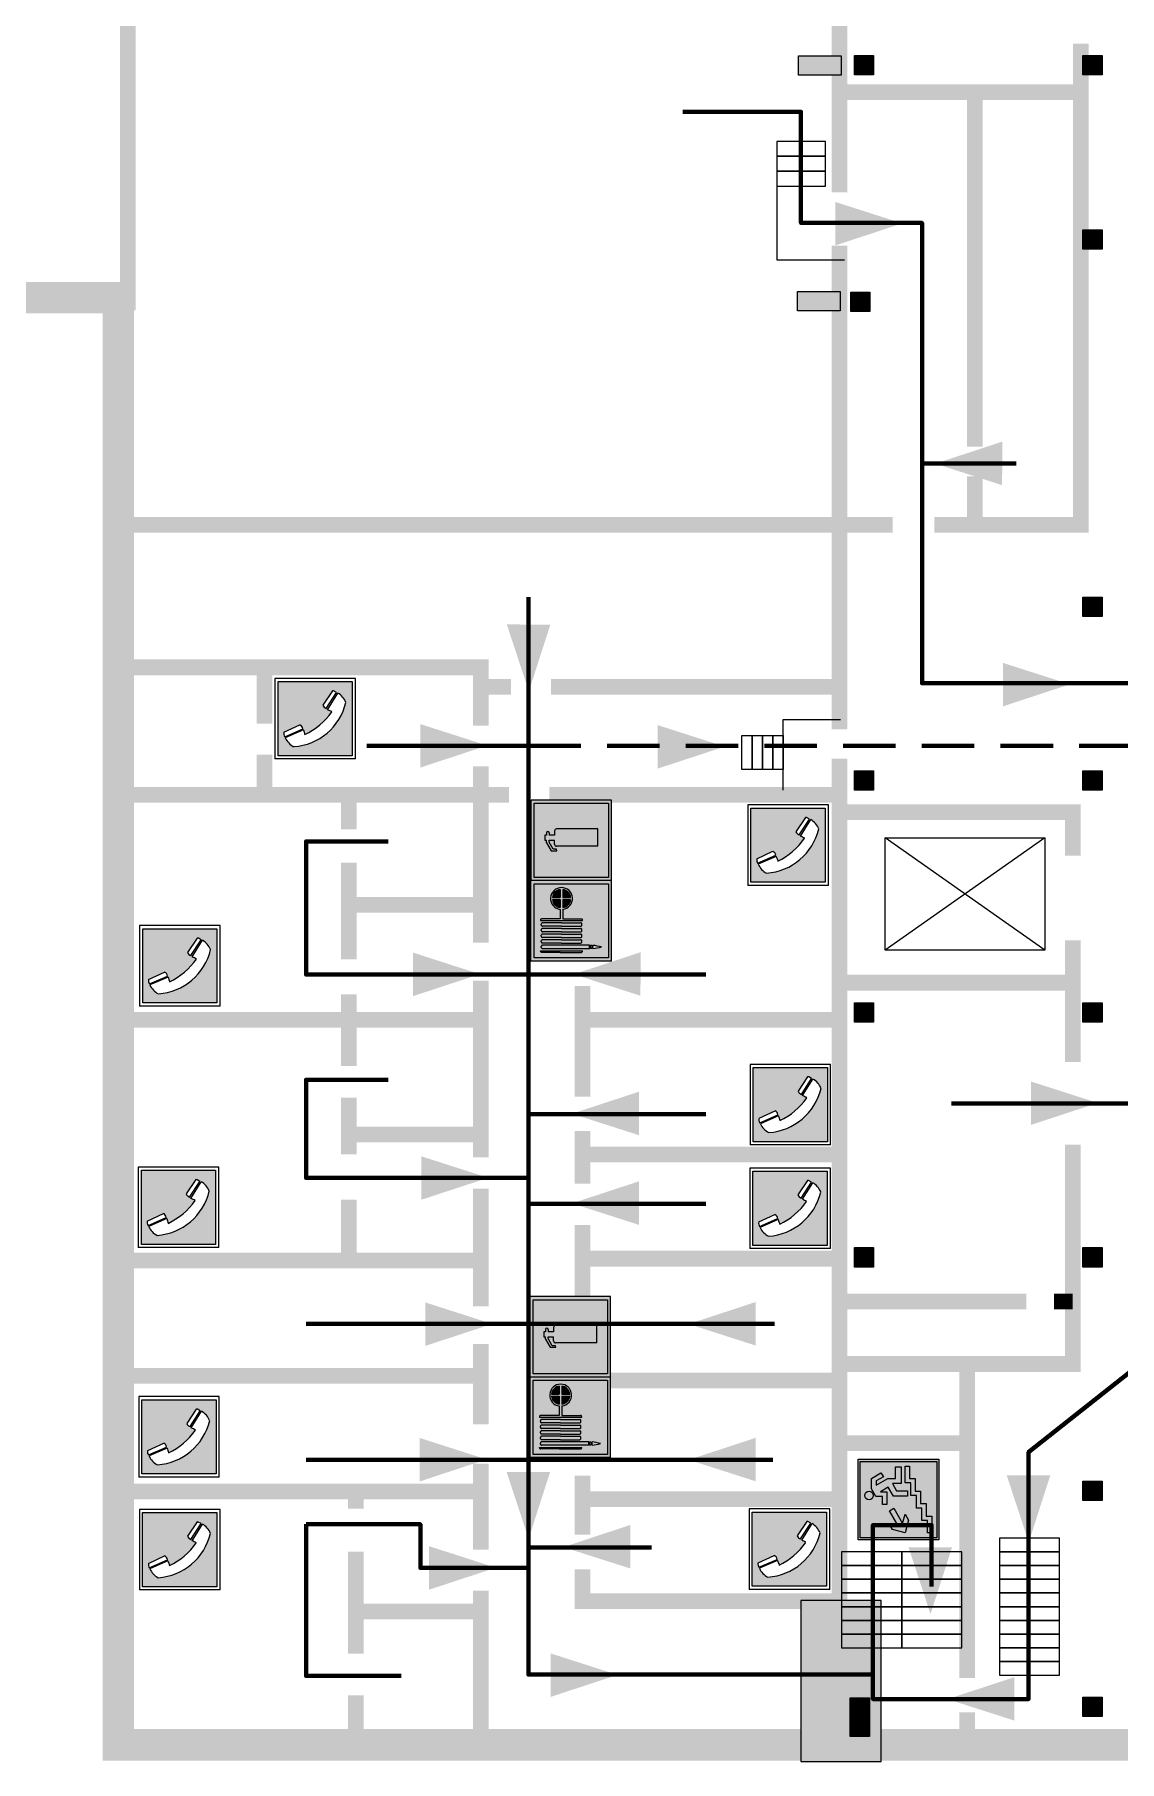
# Model space of a CAD drawing. Header units: millimetres. Extents: x 13810 to 67229, y 12374 to 21950.
# Drawn here: x 29198.6 to 29281.3, y 14167.9 to 14299.7 of the extents above; entities that cross this region are included whole.
import ezdxf

# ---------------------------------------------------------------- set-up
doc = ezdxf.new("R2010")
doc.units = ezdxf.units.MM
doc.linetypes.add('{ Wide Dash }', pattern=[12, 4, -2, 4, -2])
doc.layers.add('План_Штампы', color=7, linetype='Continuous')

# ---------------------------------------------------------------- blocks, each defined once
blk = doc.blocks.new('вниз 3')
at = {"lineweight": 0, "true_color": 0xffffff}
h = blk.add_hatch(color=7, dxfattribs=at)
h.dxf.hatch_style = 1
h.paths.add_polyline_path([(40997.5, -4475.69), (40997.25, -4475.28), (40995.76, -4476.15), (40995.97, -4475.23), (40995.39, -4475.56), (40995.05, -4476.83), (40996.33, -4477.17), (40996.91, -4476.83), (40996, -4476.55)], flags=0)
h.paths.add_polyline_path([(40999.81, -4473.95), (41000.22, -4473.95), (41000.64, -4474.67), (41001.03, -4474.43), (41000.46, -4473.49), (41000.42, -4473.49), (40999.43, -4473.49), (40998.68, -4473.92), (40998.68, -4474.57), (40997.88, -4474.57), (40997.88, -4475), (40999.14, -4475), (40999.14, -4474.43), (40999.14, -4474.38), (40999.59, -4475.15), (40998.72, -4475.67), (40998.72, -4477.06), (40999.24, -4477.06), (40999.24, -4475.96), (40999.95, -4475.56), (40999.95, -4476.43), (41001.61, -4476.43), (41001.61, -4475.88), (41000.47, -4475.88), (41000.47, -4475.12)], flags=0)
h.paths.add_polyline_path([(40999.2, -4473.24, 1), (40998.35, -4473.24, 1)], flags=0)
h.paths.add_polyline_path([(41000.46, -4477.26), (41001.69, -4477.26), (41001.69, -4476.84), (41000.03, -4476.84), (41000.03, -4477.39), (40998.78, -4477.39), (40998.78, -4477.95), (40997.53, -4477.95), (40997.53, -4478.5), (40996.29, -4478.5), (40996.29, -4479.06), (40995.05, -4479.06), (40995.05, -4479.48), (40995.29, -4479.48), (40996.72, -4479.48), (40996.72, -4478.92), (40997.97, -4478.92), (40997.97, -4478.36), (40999.2, -4478.36), (40999.2, -4477.81), (41000.46, -4477.81)], flags=0)
h.paths.add_polyline_path([(41002.37, -4472.17), (40994.37, -4472.17), (40994.37, -4480.17), (41002.37, -4480.17)])
h.paths.add_polyline_path([(41002.16, -4479.96), (40994.57, -4479.96), (40994.57, -4472.37), (41002.16, -4472.37)], flags=16)
h.paths.add_polyline_path([(41001.61, -4475.88), (41001.61, -4476.43), (40999.95, -4476.43), (40999.95, -4475.56), (40999.24, -4475.96), (40999.24, -4477.06), (40998.72, -4477.06), (40998.72, -4475.67), (40999.59, -4475.15), (40999.14, -4474.38), (40999.14, -4474.43), (40999.14, -4475), (40997.88, -4475), (40997.88, -4474.57), (40998.68, -4474.57), (40998.68, -4473.92), (40999.43, -4473.49), (41000.42, -4473.49), (41000.46, -4473.49), (41001.03, -4474.43), (41000.64, -4474.67), (41000.22, -4473.95), (40999.81, -4473.95), (41000.47, -4475.12), (41000.47, -4475.88)], flags=0)
h.paths.add_polyline_path([(41001.69, -4476.84), (41001.69, -4477.26), (41000.46, -4477.26), (41000.46, -4477.81), (40999.2, -4477.81), (40999.2, -4478.36), (40997.97, -4478.36), (40997.97, -4478.92), (40996.72, -4478.92), (40996.72, -4479.48), (40995.05, -4479.48), (40995.05, -4479.06), (40996.29, -4479.06), (40996.29, -4478.5), (40997.53, -4478.5), (40997.53, -4477.95), (40998.78, -4477.95), (40998.78, -4477.39), (41000.03, -4477.39), (41000.03, -4476.84)], flags=0)
h.paths.add_polyline_path([(40998.35, -4473.24, -1), (40999.2, -4473.24, -1)], flags=0)
h.paths.add_polyline_path([(40997.5, -4475.69), (40996, -4476.55), (40996.91, -4476.83), (40996.33, -4477.17), (40995.05, -4476.83), (40995.39, -4475.56), (40995.97, -4475.23), (40995.76, -4476.15), (40997.25, -4475.28)], flags=0)
at = {"lineweight": 0}
h = blk.add_hatch(color=126, dxfattribs=at)
h.dxf.hatch_style = 1
h.paths.add_polyline_path([(41002.16, -4472.37), (40994.57, -4472.37), (40994.57, -4479.96), (41002.16, -4479.96)])
h.paths.add_polyline_path([(40995.97, -4475.23), (40995.76, -4476.15), (40997.25, -4475.28), (40997.5, -4475.69), (40996, -4476.55), (40996.91, -4476.83), (40996.33, -4477.17), (40995.05, -4476.83), (40995.39, -4475.56)], flags=16)
h.paths.add_polyline_path([(40997.88, -4474.57), (40998.68, -4474.57), (40998.68, -4473.92), (40999.43, -4473.49), (41000.42, -4473.49), (41000.46, -4473.49), (41001.03, -4474.43), (41000.64, -4474.67), (41000.22, -4473.95), (40999.81, -4473.95), (41000.47, -4475.12), (41000.47, -4475.88), (41001.61, -4475.88), (41001.61, -4476.43), (40999.95, -4476.43), (40999.95, -4475.56), (40999.24, -4475.96), (40999.24, -4477.06), (40998.72, -4477.06), (40998.72, -4475.67), (40999.59, -4475.15), (40999.14, -4474.38), (40999.14, -4474.43), (40999.14, -4475), (40997.88, -4475)], flags=16)
h.paths.add_polyline_path([(40998.35, -4473.24, -1), (40999.2, -4473.24, -1)], flags=16)
h.paths.add_polyline_path([(40997.53, -4477.95), (40998.78, -4477.95), (40998.78, -4477.39), (41000.03, -4477.39), (41000.03, -4476.84), (41001.69, -4476.84), (41001.69, -4477.26), (41000.46, -4477.26), (41000.46, -4477.81), (40999.2, -4477.81), (40999.2, -4478.36), (40997.97, -4478.36), (40997.97, -4478.92), (40996.72, -4478.92), (40996.72, -4479.48), (40995.05, -4479.48), (40995.05, -4479.06), (40996.29, -4479.06), (40996.29, -4478.5), (40997.53, -4478.5)], flags=16)
at = {"lineweight": 0, "true_color": 0xffffff}
h = blk.add_hatch(color=7, dxfattribs=at)
h.dxf.hatch_style = 1
h.paths.add_polyline_path([(40999.2, -4473.24, 1), (40998.35, -4473.24, 1)])
h.paths.add_polyline_path([(40999.81, -4473.95), (41000.22, -4473.95), (41000.64, -4474.67), (41001.03, -4474.43), (41000.46, -4473.49), (41000.42, -4473.49), (40999.43, -4473.49), (40998.68, -4473.92), (40998.68, -4474.57), (40997.88, -4474.57), (40997.88, -4475), (40999.14, -4475), (40999.14, -4474.43), (40999.14, -4474.38), (40999.59, -4475.15), (40998.72, -4475.67), (40998.72, -4477.06), (40999.24, -4477.06), (40999.24, -4475.96), (40999.95, -4475.56), (40999.95, -4476.43), (41001.61, -4476.43), (41001.61, -4475.88), (41000.47, -4475.88), (41000.47, -4475.12)])
h.paths.add_polyline_path([(40999.2, -4477.81), (41000.46, -4477.81), (41000.46, -4477.26), (41001.69, -4477.26), (41001.69, -4476.84), (41000.03, -4476.84), (41000.03, -4477.39), (40998.78, -4477.39), (40998.78, -4477.95), (40997.53, -4477.95), (40997.53, -4478.5), (40996.29, -4478.5), (40996.29, -4479.06), (40995.05, -4479.06), (40995.05, -4479.48), (40995.29, -4479.48), (40996.72, -4479.48), (40996.72, -4478.92), (40997.97, -4478.92), (40997.97, -4478.36), (40999.2, -4478.36)])
h.paths.add_polyline_path([(40997.5, -4475.69), (40997.25, -4475.28), (40995.76, -4476.15), (40995.97, -4475.23), (40995.39, -4475.56), (40995.05, -4476.83), (40996.33, -4477.17), (40996.91, -4476.83), (40996, -4476.55)])
at = {"color": 126, "lineweight": 0}
for points in [[(40994.37, -4472.17), (41002.37, -4472.17), (41002.37, -4480.17), (40994.37, -4480.17)], [(40994.57, -4472.37), (41002.16, -4472.37), (41002.16, -4479.96), (40994.57, -4479.96)]]:
    blk.add_lwpolyline(points, close=True, dxfattribs=at)
for points in [[(40999.14, -4474.43), (40999.14, -4475), (40997.88, -4475), (40997.88, -4474.57), (40998.68, -4474.57), (40998.68, -4473.92), (40999.43, -4473.49), (41000.42, -4473.49), (41000.46, -4473.49), (41001.03, -4474.43), (41000.64, -4474.67), (41000.22, -4473.95), (40999.81, -4473.95), (41000.47, -4475.12), (41000.47, -4475.88), (41001.61, -4475.88), (41001.61, -4476.43), (40999.95, -4476.43), (40999.95, -4475.56), (40999.24, -4475.96), (40999.24, -4477.06), (40998.72, -4477.06), (40998.72, -4475.67), (40999.59, -4475.15), (40999.14, -4474.38), (40999.14, -4474.43)], [(40995.05, -4476.83), (40995.39, -4475.56), (40995.97, -4475.23), (40995.76, -4476.15), (40997.25, -4475.28), (40997.5, -4475.69), (40996, -4476.55), (40996.91, -4476.83), (40996.33, -4477.17), (40995.05, -4476.83)], [(40995.29, -4479.48), (40995.05, -4479.48), (40995.05, -4479.06), (40996.29, -4479.06), (40996.29, -4478.5), (40997.53, -4478.5), (40997.53, -4477.95), (40998.78, -4477.95), (40998.78, -4477.39), (41000.03, -4477.39), (41000.03, -4476.84), (41001.69, -4476.84), (41001.69, -4477.26), (41000.46, -4477.26), (41000.46, -4477.81), (40999.2, -4477.81), (40999.2, -4478.36), (40997.97, -4478.36), (40997.97, -4478.92), (40996.72, -4478.92), (40996.72, -4479.48), (40995.05, -4479.48)]]:
    blk.add_lwpolyline(points, dxfattribs=at)
blk.add_circle((40998.77, -4473.24), 0.426, dxfattribs=at)
blk = doc.blocks.new('A$C7B4425F7')
at = {"true_color": 0xffffff}
blk.add_hatch(color=7, dxfattribs=at).paths.add_polyline_path([(0, 0), (-16, 0), (-16, -8), (0, -8)])
h = blk.add_hatch(color=126)
h.paths.add_polyline_path([(-0.2, -0.2), (-15.8, -0.2), (-15.8, -7.8), (-0.2, -7.8)])
h.paths.add_polyline_path([(-11.76, -2.03), (-11.76, -3.66), (-11.17, -3.66, -0.568275), (-11.17, -6.18), (-12.58, -6.18), (-12.58, -2.03)], flags=16)
h.paths.add_polyline_path([(-13.33, -4.12, -0.495768), (-13.59, -6.18), (-15.03, -6.18), (-15.03, -2.03), (-13.59, -2.03, -0.487973)], flags=16)
h.paths.add_polyline_path([(-10.25, -2.03), (-9.48, -2.03), (-9.48, -6.18), (-10.25, -6.18)], flags=16)
h.paths.add_polyline_path([(-13.84, -3.69), (-14.24, -3.69), (-14.24, -3.03), (-13.9, -3.03, -0.692621)], flags=0)
h.paths.add_polyline_path([(-9.15, -2.03), (-8.4, -2.03), (-8.04, -3.07), (-7.68, -2.03), (-6.93, -2.03), (-7.64, -4.1), (-6.93, -6.18), (-7.68, -6.18), (-8.04, -5.14), (-8.4, -6.18), (-9.15, -6.18), (-8.44, -4.1)], flags=16)
h.paths.add_polyline_path([(-11.76, -4.46), (-11.42, -4.46, -0.692621), (-11.36, -5.12), (-11.76, -5.12)], flags=0)
h.paths.add_polyline_path([(-13.9, -5.2), (-14.24, -5.2), (-14.24, -4.55), (-13.84, -4.55, -0.708038)], flags=0)
edge = h.paths.add_edge_path(flags=16)
edge.add_ellipse((-5.51, -4.08), major_axis=(0, 2.05), ratio=0.586184, start_angle=0, end_angle=360)
edge = h.paths.add_edge_path(flags=0)
edge.add_ellipse((-5.51, -4.08), major_axis=(0, 1.14), ratio=0.454828, start_angle=0, end_angle=360)
h.paths.add_polyline_path([(-4.13, -4.96, 0.377264), (-3.48, -4.52, 0.0555), (-3.16, -2.03), (-1.66, -2.03), (-1.66, -4.96), (-0.96, -4.96), (-0.96, -7.01), (-1.75, -7.01), (-1.75, -6.18), (-3.3, -6.18), (-3.3, -7.02), (-4.13, -7.02)], flags=16)
h.paths.add_polyline_path([(-2.73, -2.91), (-2.28, -2.91), (-2.28, -4.96), (-3.05, -4.96, 0.079136)], flags=0)
at = {"color": 126}
blk.add_lwpolyline([(-16, -8), (0, -8), (0, 0), (-16, 0)], close=True, dxfattribs=at)
blk = doc.blocks.new('A$C456E1F9C')
at = {"lineweight": 5}
h = blk.add_hatch(color=242, dxfattribs=at)
h.paths.add_polyline_path([(0.51, -1.47), (0.51, -13.26), (12.29, -13.26), (12.29, -1.47)])
h.paths.add_polyline_path([(5.42, -4.95, -0.254479), (4.78, -5.4), (3.52, -2.53, -0.209735), (4.23, -2.4)], flags=16)
h.paths.add_polyline_path([(8.53, -8.6), (10.87, -10.17), (10.54, -10.76), (8.03, -9.13, -0.192251)], flags=16)
h.paths.add_polyline_path([(4.61, -5.49, 0.005518), (3.87, -5.72, 0.128647), (7.49, -10.01, 0.00809), (7.83, -9.33), (10.47, -10.97, -0.16736), (8.99, -12.25, -0.327862), (1.95, -3.95, -0.166952), (3.36, -2.62)], flags=16)
at = {"color": 242, "lineweight": 5}
for p, q in [((0, -13.77), (0, -0.97)), ((12.8, -0.97), (0, -0.97)), ((4.61, -5.49), (3.36, -2.62)), ((3.52, -2.53), (4.78, -5.4)), ((4.23, -2.4), (5.42, -4.95)), ((12.8, -13.77), (12.8, -0.97)), ((7.83, -9.33), (10.47, -10.97)), ((8.03, -9.13), (10.54, -10.76)), ((10.81, -10.12), (8.53, -8.6)), ((10.54, -10.76), (10.8, -10.3)), ((10.8, -10.3), (10.81, -10.12)), ((0, -13.77), (12.8, -13.77))]:
    blk.add_line(p, q, dxfattribs=at)
blk.add_lwpolyline([(0.51, -1.47), (12.29, -1.47), (12.29, -13.26), (0.51, -13.26)], close=True, dxfattribs=at)
for centre, radius, start, end in [((4.59, -5.34), 2.99, 114.2845, 152.1974), ((4.02, -3.27), 0.891, 76.3284, 123.7092), ((11.12, -3.31), 9.19, 183.9915, 256.6009), ((14.98, -39.1), 35.17, 107.1487, 108.4135), ((4.68, -4.59), 0.824, 276.9621, 334.0723), ((13.86, -0.94), 11.08, 205.5536, 234.8762), ((-13.31, 0.8), 23.44, 332.5487, 334.4027), ((8.94, -9.5), 0.989, 114.4092, 157.9388), ((7.87, -9.46), 3, 291.9291, 329.9329)]:
    blk.add_arc(centre, radius, start, end, dxfattribs=at)
blk = doc.blocks.new('A$C37112FD5')
at = {"true_color": 0xf5f5ff}
h = blk.add_hatch(color=7, dxfattribs=at)
h.dxf.hatch_style = 1
h.paths.add_polyline_path([(12.8, -7.4), (0, -7.4), (0, -20.2), (12.8, -20.2)])
h.paths.add_polyline_path([(12.29, -7.91), (12.29, -19.69), (0.51, -19.69), (0.51, -7.91)], flags=16)
h.paths.add_polyline_path([(4.98, -9.04, -0.42597), (5.17, -9.22), (5.17, -12.25), (5.17, -15.29, -0.432244), (4.98, -15.47), (4.83, -15.47, -0.42597), (4.64, -15.29), (4.64, -12.25), (4.64, -9.22, -0.432244), (4.83, -9.04)], flags=0)
h.paths.add_polyline_path([(4.28, -9.22), (4.28, -12.25), (4.28, -15.29, -0.432244), (4.09, -15.47), (3.94, -15.47, -0.42597), (3.75, -15.29), (3.75, -12.25), (3.75, -9.22, -0.432244), (3.94, -9.04), (4.09, -9.04, -0.42597)], flags=0)
h.paths.add_polyline_path([(5.72, -9.04), (5.87, -9.04, -0.42597), (6.06, -9.22), (6.06, -12.25), (6.06, -15.29, -0.432244), (5.87, -15.47), (5.72, -15.47, -0.42597), (5.53, -15.29), (5.53, -12.25), (5.53, -9.22, -0.432244)], flags=0)
h.paths.add_polyline_path([(6.42, -8.9), (6.5, -8.9, -0.42597), (6.69, -9.08), (6.69, -12.03), (8.21, -12.03, -15.824349), (8.21, -12.47), (6.69, -12.47), (6.69, -15.42, -0.432244), (6.5, -15.6), (6.42, -15.6)], flags=0)
h.paths.add_polyline_path([(3.39, -9.22), (3.39, -12.25), (3.39, -15.29, -0.432244), (3.2, -15.47), (3.05, -15.47, -0.42597), (2.85, -15.29), (2.85, -12.25), (2.85, -9.22, -0.432244), (3.05, -9.04), (3.2, -9.04, -0.42597)], flags=0)
h.paths.add_polyline_path([(2.5, -9.22), (2.5, -16.71), (1.96, -16.71), (1.96, -9.22, -0.432244), (2.15, -9.04), (2.31, -9.04, -0.42597)], flags=0)
h.paths.add_polyline_path([(1.61, -8.9), (1.61, -15.6), (1.57, -15.6, -0.42597), (1.37, -15.42), (1.37, -12.03), (1.37, -9.09, -0.432244), (1.57, -8.9)], flags=0)
h.paths.add_polyline_path([(9.76, -10.81), (9.76, -12.03), (8.49, -12.03, -0.336371)], flags=0)
h.paths.add_polyline_path([(8.49, -12.47), (9.76, -12.47), (9.76, -13.7, -0.336371)], flags=0)
h.paths.add_polyline_path([(10.11, -10.81, -0.336371), (11.38, -12.03), (10.11, -12.03)], flags=0)
h.paths.add_polyline_path([(10.11, -12.47), (11.38, -12.47, -0.336371), (10.11, -13.7)], flags=0)
h.paths.add_polyline_path([(2.5, -16.84), (2.5, -17.05), (1.97, -17.05), (1.97, -16.84)], flags=0)
h.paths.add_polyline_path([(2.5, -17.24, -0.033778), (2.24, -18.6, -0.033778), (1.97, -17.24)], flags=0)
h = blk.add_hatch(color=242)
h.dxf.hatch_style = 1
h.paths.add_polyline_path([(12.29, -7.91), (0.51, -7.91), (0.51, -19.69), (12.29, -19.69)])
h.paths.add_polyline_path([(6.42, -15.6), (6.42, -8.9), (6.5, -8.9, -0.42597), (6.69, -9.08), (6.69, -12.03), (8.21, -12.03, -15.824349), (8.21, -12.47), (6.69, -12.47), (6.69, -15.42, -0.432244), (6.5, -15.6)], flags=16)
h.paths.add_polyline_path([(5.87, -15.47), (5.72, -15.47, -0.42597), (5.53, -15.29), (5.53, -12.25), (5.53, -9.22, -0.432244), (5.72, -9.04), (5.87, -9.04, -0.42597), (6.06, -9.22), (6.06, -12.25), (6.06, -15.29, -0.432244)], flags=16)
h.paths.add_polyline_path([(4.98, -15.47), (4.83, -15.47, -0.42597), (4.64, -15.29), (4.64, -12.25), (4.64, -9.22, -0.432244), (4.83, -9.04), (4.98, -9.04, -0.42597), (5.17, -9.22), (5.17, -12.25), (5.17, -15.29, -0.432244)], flags=16)
h.paths.add_polyline_path([(4.09, -15.47), (3.94, -15.47, -0.42597), (3.75, -15.29), (3.75, -12.25), (3.75, -9.22, -0.432244), (3.94, -9.04), (4.09, -9.04, -0.42597), (4.28, -9.22), (4.28, -12.25), (4.28, -15.29, -0.432244)], flags=16)
h.paths.add_polyline_path([(3.2, -15.47), (3.05, -15.47, -0.42597), (2.85, -15.29), (2.85, -12.25), (2.85, -9.22, -0.432244), (3.05, -9.04), (3.2, -9.04, -0.42597), (3.39, -9.22), (3.39, -12.25), (3.39, -15.29, -0.432244)], flags=16)
h.paths.add_polyline_path([(2.5, -17.05), (1.97, -17.05), (1.97, -16.84), (2.5, -16.84)], flags=16)
h.paths.add_polyline_path([(2.5, -17.24, -0.033778), (2.24, -18.6, -0.033778), (1.97, -17.24)], flags=16)
h.paths.add_polyline_path([(2.5, -16.71), (1.96, -16.71), (1.96, -9.22, -0.432244), (2.15, -9.04), (2.31, -9.04, -0.42597), (2.5, -9.22)], flags=16)
h.paths.add_polyline_path([(1.61, -15.6), (1.57, -15.6, -0.42597), (1.37, -15.42), (1.37, -12.03), (1.37, -9.09, -0.432244), (1.57, -8.9), (1.61, -8.9)], flags=16)
h.paths.add_polyline_path([(8.49, -12.47), (9.76, -12.47), (9.76, -13.7, -0.336371)], flags=0)
h.paths.add_polyline_path([(10.11, -13.7), (10.11, -12.47), (11.38, -12.47, -0.336371)], flags=0)
h.paths.add_polyline_path([(8.49, -12.03, -0.336371), (9.76, -10.81), (9.76, -12.03)], flags=0)
h.paths.add_polyline_path([(10.11, -12.03), (10.11, -10.81, -0.336371), (11.38, -12.03)], flags=0)
h = blk.add_hatch(color=7, dxfattribs=at)
h.dxf.hatch_style = 1
h.paths.add_polyline_path([(1.61, -8.9), (1.57, -8.9, 0.432244), (1.37, -9.09), (1.37, -12.03), (1.37, -15.42, 0.42597), (1.57, -15.6), (1.61, -15.6)])
h.paths.add_polyline_path([(2.5, -9.22, 0.42597), (2.31, -9.04), (2.15, -9.04, 0.432244), (1.96, -9.22), (1.96, -16.71), (2.5, -16.71)])
h.paths.add_polyline_path([(2.5, -16.84), (1.97, -16.84), (1.97, -17.05), (2.5, -17.05)])
h.paths.add_polyline_path([(2.5, -17.24), (1.97, -17.24, 0.033778), (2.24, -18.6, 0.033778)])
h.paths.add_polyline_path([(3.39, -12.25), (3.39, -9.22, 0.42597), (3.2, -9.04), (3.05, -9.04, 0.432244), (2.85, -9.22), (2.85, -12.25), (2.85, -15.29, 0.42597), (3.05, -15.47), (3.2, -15.47, 0.432244), (3.39, -15.29)])
h.paths.add_polyline_path([(4.28, -12.25), (4.28, -9.22, 0.42597), (4.09, -9.04), (3.94, -9.04, 0.432244), (3.75, -9.22), (3.75, -12.25), (3.75, -15.29, 0.42597), (3.94, -15.47), (4.09, -15.47, 0.432244), (4.28, -15.29)])
h.paths.add_polyline_path([(5.17, -12.25), (5.17, -9.22, 0.42597), (4.98, -9.04), (4.83, -9.04, 0.432244), (4.64, -9.22), (4.64, -12.25), (4.64, -15.29, 0.42597), (4.83, -15.47), (4.98, -15.47, 0.432244), (5.17, -15.29)])
h.paths.add_polyline_path([(6.06, -12.25), (6.06, -9.22, 0.42597), (5.87, -9.04), (5.72, -9.04, 0.432244), (5.53, -9.22), (5.53, -12.25), (5.53, -15.29, 0.42597), (5.72, -15.47), (5.87, -15.47, 0.432244), (6.06, -15.29)])
h.paths.add_polyline_path([(6.69, -12.47), (8.21, -12.47, 15.824349), (8.21, -12.03), (6.69, -12.03), (6.69, -9.08, 0.42597), (6.5, -8.9), (6.42, -8.9), (6.42, -15.6), (6.5, -15.6, 0.432244), (6.69, -15.42)])
h.paths.add_polyline_path([(8.49, -12.47), (9.76, -12.47), (9.76, -13.7, -0.336371)], flags=16)
h.paths.add_polyline_path([(8.49, -12.03, -0.336371), (9.76, -10.81), (9.76, -12.03)], flags=16)
h.paths.add_polyline_path([(10.11, -12.47), (11.38, -12.47, -0.336371), (10.11, -13.7)], flags=16)
h.paths.add_polyline_path([(10.11, -12.03), (10.11, -10.81, -0.336371), (11.38, -12.03)], flags=16)
h = blk.add_hatch(color=242)
h.dxf.hatch_style = 1
h.paths.add_polyline_path([(9.76, -10.81, 0.336371), (8.49, -12.03), (9.76, -12.03)])
h.paths.add_polyline_path([(10.11, -10.81), (10.11, -12.03), (11.38, -12.03, 0.336371)])
h.paths.add_polyline_path([(11.38, -12.47), (10.11, -12.47), (10.11, -13.7, 0.336371)])
h.paths.add_polyline_path([(9.76, -12.47), (8.49, -12.47, 0.336371), (9.76, -13.7)])
at = {"color": 242, "lineweight": 5}
for p, q in [((0, -20.2), (0, -7.4)), ((0, -7.4), (12.8, -7.4)), ((12.8, -20.2), (12.8, -7.4)), ((1.37, -12.03), (1.37, -9.08)), ((1.57, -8.9), (1.61, -8.9)), ((1.61, -8.9), (1.61, -15.6)), ((1.96, -16.71), (1.96, -9.22)), ((2.15, -9.04), (2.31, -9.04)), ((2.5, -16.71), (2.5, -9.22)), ((2.85, -12.25), (2.85, -9.22)), ((3.05, -9.04), (3.2, -9.04)), ((3.39, -12.25), (3.39, -9.22)), ((3.75, -12.25), (3.75, -9.22)), ((3.94, -9.04), (4.09, -9.04)), ((4.28, -12.25), (4.28, -9.22)), ((4.64, -12.25), (4.64, -9.22)), ((4.83, -9.04), (4.98, -9.04)), ((5.17, -12.25), (5.17, -9.22)), ((5.53, -12.25), (5.53, -9.22)), ((5.72, -9.04), (5.87, -9.04)), ((6.06, -12.25), (6.06, -9.22)), ((6.42, -8.9), (6.42, -15.6)), ((6.5, -8.9), (6.42, -8.9)), ((6.69, -12.03), (6.69, -9.08)), ((9.76, -10.81), (9.76, -12.03)), ((10.11, -10.81), (10.11, -12.03)), ((1.37, -12.03), (1.37, -15.42)), ((2.85, -12.25), (2.85, -15.29)), ((3.39, -12.25), (3.39, -15.29)), ((3.75, -12.25), (3.75, -15.29)), ((4.28, -12.25), (4.28, -15.29)), ((4.64, -12.25), (4.64, -15.29)), ((5.17, -12.25), (5.17, -15.29)), ((5.53, -12.25), (5.53, -15.29)), ((6.06, -12.25), (6.06, -15.29)), ((8.21, -12.03), (6.69, -12.03)), ((8.21, -12.47), (6.69, -12.47)), ((6.69, -12.47), (6.69, -15.42)), ((9.76, -12.03), (8.49, -12.03)), ((9.76, -12.47), (8.49, -12.47)), ((9.76, -12.47), (9.76, -13.7)), ((11.38, -12.03), (10.11, -12.03)), ((11.38, -12.47), (10.11, -12.47)), ((10.11, -12.47), (10.11, -13.7)), ((1.57, -15.6), (1.61, -15.6)), ((3.05, -15.47), (3.2, -15.47)), ((3.94, -15.47), (4.09, -15.47)), ((4.83, -15.47), (4.98, -15.47)), ((5.72, -15.47), (5.87, -15.47)), ((6.42, -15.6), (6.5, -15.6)), ((1.96, -16.71), (2.5, -16.71)), ((1.97, -16.84), (2.5, -16.84)), ((1.97, -17.05), (1.97, -16.84)), ((2.5, -17.05), (1.97, -17.05)), ((1.97, -17.24), (2.5, -17.24)), ((2.5, -16.84), (2.5, -17.05)), ((0, -20.2), (12.8, -20.2))]:
    blk.add_line(p, q, dxfattribs=at)
blk.add_lwpolyline([(0.51, -7.91), (12.29, -7.91), (12.29, -19.69), (0.51, -19.69)], close=True, dxfattribs=at)
for centre, radius, start, end in [((1.56, -9.09), 0.182, 87.1027, 180.6071), ((2.15, -9.22), 0.182, 87.1027, 180.6071), ((2.32, -9.22), 0.182, 359.3929, 92.8973), ((3.04, -9.22), 0.182, 87.1027, 180.6071), ((3.21, -9.22), 0.182, 359.3929, 92.8973), ((3.93, -9.22), 0.182, 87.1027, 180.6071), ((4.1, -9.22), 0.182, 359.3929, 92.8973), ((4.82, -9.22), 0.182, 87.1027, 180.6071), ((4.99, -9.22), 0.182, 359.3929, 92.8973), ((5.71, -9.22), 0.182, 87.1027, 180.6071), ((5.88, -9.22), 0.182, 359.3929, 92.8973), ((6.51, -9.09), 0.182, 359.3929, 92.8973), ((9.93, -12.25), 1.74, 187.2319, 172.7681), ((9.93, -12.25), 1.46, 96.9927, 171.3585), ((9.93, -12.25), 1.46, 8.6415, 83.0073), ((9.93, -12.25), 1.46, 188.6415, 263.0073), ((9.93, -12.25), 1.46, 276.9927, 351.3585), ((1.56, -15.42), 0.182, 179.3929, 272.8973), ((3.04, -15.29), 0.182, 179.3929, 272.8973), ((3.21, -15.29), 0.182, 267.1027, 0.6071), ((3.93, -15.29), 0.182, 179.3929, 272.8973), ((4.1, -15.29), 0.182, 267.1027, 0.6071), ((4.82, -15.29), 0.182, 179.3929, 272.8973), ((4.99, -15.29), 0.182, 267.1027, 0.6071), ((5.71, -15.29), 0.182, 179.3929, 272.8973), ((5.88, -15.29), 0.182, 267.1027, 0.6071), ((6.51, -15.42), 0.182, 267.1027, 0.6071), ((12.17, -15.98), 10.27, 187.041, 194.7793), ((-7.7, -15.98), 10.27, 345.2207, 352.959)]:
    blk.add_arc(centre, radius, start, end, dxfattribs=at)
blk = doc.blocks.new('A$C3AD82952')
at = {"true_color": 0xf5f5ff}
h = blk.add_hatch(color=7, dxfattribs=at)
h.dxf.hatch_style = 1
h.paths.add_polyline_path([(8.21, 8.73, 0.414214), (7.89, 9.05), (7.22, 9.05), (7.22, 9.92), (7.59, 9.92, 1), (7.57, 10.36), (7.22, 10.36), (7.22, 10.6), (6.43, 10.6), (6.43, 10.36), (6.01, 10.36), (4.74, 9.59), (4.74, 8.69), (4.98, 8.73), (4.98, 9.26), (6.12, 9.91), (6.43, 9.91), (6.43, 9.05), (5.76, 9.05, 0.414214), (5.44, 8.73), (5.44, 2.2), (8.21, 2.2)], flags=0)
h.paths.add_polyline_path([(12.8, 12.8), (0, 12.8), (0, 0), (12.8, 0)])
h.paths.add_polyline_path([(0.51, 12.29), (12.29, 12.29), (12.29, 0.51), (0.51, 0.51)], flags=16)
h.paths.add_polyline_path([(4.74, 9.59), (6.01, 10.36), (6.43, 10.36), (6.43, 10.6), (7.22, 10.6), (7.22, 10.36), (7.59, 10.36, -0.94586), (7.59, 9.92), (7.22, 9.92), (7.22, 9.05), (7.89, 9.05, -0.414214), (8.21, 8.73), (8.21, 2.2), (5.44, 2.2), (5.44, 8.73, -0.414214), (5.76, 9.05), (6.43, 9.05), (6.43, 9.91), (6.12, 9.91), (4.98, 9.26), (4.98, 8.73), (4.74, 8.69)], flags=0)
h = blk.add_hatch(color=242)
h.dxf.hatch_style = 1
h.paths.add_polyline_path([(12.29, 12.29), (0.51, 12.29), (0.51, 0.51), (12.29, 0.51)])
h.paths.add_polyline_path([(4.74, 8.69), (4.74, 9.59), (6.01, 10.36), (6.43, 10.36), (6.43, 10.6), (7.22, 10.6), (7.22, 10.36), (7.59, 10.36, -0.94586), (7.59, 9.92), (7.22, 9.92), (7.22, 9.05), (7.89, 9.05, -0.414214), (8.21, 8.73), (8.21, 2.2), (5.44, 2.2), (5.44, 8.73, -0.414214), (5.76, 9.05), (6.43, 9.05), (6.43, 9.91), (6.12, 9.91), (4.98, 9.26), (4.98, 8.73)], flags=16)
h = blk.add_hatch(color=7, dxfattribs=at)
h.dxf.hatch_style = 1
h.paths.add_polyline_path([(8.21, 8.73, 0.414214), (7.89, 9.05), (7.22, 9.05), (7.22, 9.92), (7.59, 9.92, 1), (7.57, 10.36), (7.22, 10.36), (7.22, 10.6), (6.43, 10.6), (6.43, 10.36), (6.01, 10.36), (4.74, 9.59), (4.74, 8.69), (4.98, 8.73), (4.98, 9.26), (6.12, 9.91), (6.43, 9.91), (6.43, 9.05), (5.76, 9.05, 0.414214), (5.44, 8.73), (5.44, 2.2), (8.21, 2.2)])
at = {"color": 242, "lineweight": 5}
for p, q in [((0, 0), (0, 12.8)), ((0, 12.8), (12.8, 12.8)), ((12.8, 0), (12.8, 12.8)), ((6.01, 10.36), (4.74, 9.59)), ((4.74, 9.59), (4.74, 8.69)), ((4.74, 8.69), (4.98, 8.73)), ((4.98, 9.26), (6.12, 9.91)), ((4.98, 8.73), (4.98, 9.26)), ((5.44, 2.2), (5.44, 8.73)), ((5.76, 9.05), (6.43, 9.05)), ((6.01, 10.36), (6.43, 10.36)), ((6.12, 9.91), (6.43, 9.91)), ((7.22, 10.6), (6.43, 10.6)), ((6.43, 10.6), (6.43, 10.36)), ((6.43, 9.91), (6.43, 9.05)), ((7.22, 10.36), (7.22, 10.6)), ((7.59, 10.36), (7.22, 10.36)), ((7.22, 9.05), (7.22, 9.92)), ((7.59, 9.92), (7.22, 9.92)), ((7.89, 9.05), (7.22, 9.05)), ((8.21, 2.2), (8.21, 8.73)), ((0, 0), (12.8, 0)), ((5.44, 2.2), (8.21, 2.2))]:
    blk.add_line(p, q, dxfattribs=at)
blk.add_lwpolyline([(0.51, 12.29), (12.29, 12.29), (12.29, 0.51), (0.51, 0.51)], close=True, dxfattribs=at)
for centre, radius, start, end in [((5.76, 8.73), 0.32, 90, 180), ((7.58, 10.14), 0.223, 273.1875, 86.8125), ((7.89, 8.73), 0.32, 0, 90)]:
    blk.add_arc(centre, radius, start, end, dxfattribs=at)

msp = doc.modelspace()

# ---------------------------------------------------------------- hatches: boundary and pattern name
at = {"lineweight": 0}
h = msp.add_hatch(color=256, dxfattribs=at)
h.dxf.hatch_style = 1
h.paths.add_polyline_path([(29256.85, 14298.08), (29256.85, 14296.6), (29260.11, 14296.6), (29260.11, 14298.08)])
h = msp.add_hatch(color=256, dxfattribs=at)
h.dxf.hatch_style = 1
h.paths.add_polyline_path([(29261.11, 14298.11), (29261.11, 14296.63), (29262.57, 14296.63), (29262.57, 14298.11)])
h = msp.add_hatch(color=256, dxfattribs=at)
h.dxf.hatch_style = 1
h.paths.add_polyline_path([(29278.53, 14298.11), (29278.53, 14296.63), (29280, 14296.63), (29280, 14298.11)])
h = msp.add_hatch(color=256, dxfattribs=at)
h.dxf.hatch_style = 1
h.paths.add_polyline_path([(29278.53, 14284.82), (29278.53, 14283.34), (29280, 14283.34), (29280, 14284.82)])
h = msp.add_hatch(color=256, dxfattribs=at)
h.dxf.hatch_style = 1
h.paths.add_polyline_path([(29256.78, 14280.11), (29256.78, 14278.63), (29260.03, 14278.63), (29260.03, 14280.11)])
h = msp.add_hatch(color=256, dxfattribs=at)
h.dxf.hatch_style = 1
h.paths.add_polyline_path([(29260.83, 14280.05), (29260.83, 14278.57), (29262.29, 14278.57), (29262.29, 14280.05)])
h = msp.add_hatch(color=256, dxfattribs=at)
h.dxf.hatch_style = 1
h.paths.add_polyline_path([(29278.53, 14256.78), (29278.53, 14255.31), (29280, 14255.31), (29280, 14256.78)])
h = msp.add_hatch(color=256, dxfattribs=at)
h.dxf.hatch_style = 1
h.paths.add_polyline_path([(29261.11, 14243.54), (29261.11, 14242.06), (29262.57, 14242.06), (29262.57, 14243.54)])
h = msp.add_hatch(color=256, dxfattribs=at)
h.dxf.hatch_style = 1
h.paths.add_polyline_path([(29278.53, 14243.54), (29278.53, 14242.06), (29280, 14242.06), (29280, 14243.54)])
h = msp.add_hatch(color=256, dxfattribs=at)
h.dxf.hatch_style = 1
h.paths.add_polyline_path([(29261.11, 14225.84), (29261.11, 14224.36), (29262.57, 14224.36), (29262.57, 14225.84)])
h = msp.add_hatch(color=256, dxfattribs=at)
h.dxf.hatch_style = 1
h.paths.add_polyline_path([(29278.53, 14225.84), (29278.53, 14224.36), (29280, 14224.36), (29280, 14225.84)])
h = msp.add_hatch(color=256, dxfattribs=at)
h.dxf.hatch_style = 1
h.paths.add_polyline_path([(29261.11, 14207.15), (29261.11, 14205.67), (29262.57, 14205.67), (29262.57, 14207.15)])
h = msp.add_hatch(color=256, dxfattribs=at)
h.dxf.hatch_style = 1
h.paths.add_polyline_path([(29278.53, 14207.15), (29278.53, 14205.67), (29280, 14205.67), (29280, 14207.15)])
h = msp.add_hatch(color=256, dxfattribs=at)
h.dxf.hatch_style = 1
h.paths.add_polyline_path([(29278.53, 14189.33), (29278.53, 14187.85), (29280, 14187.85), (29280, 14189.33)])
h = msp.add_hatch(color=256, dxfattribs=at)
h.dxf.hatch_style = 1
h.paths.add_polyline_path([(29260.8, 14172.81), (29260.8, 14171.33), (29262.27, 14171.33), (29262.27, 14172.81)])
h = msp.add_hatch(color=256, dxfattribs=at)
h.dxf.hatch_style = 1
h.paths.add_polyline_path([(29278.53, 14172.86), (29278.53, 14171.38), (29280, 14171.38), (29280, 14172.86)])
h = msp.add_hatch(color=256, dxfattribs=at)
h.dxf.hatch_style = 1
h.paths.add_polyline_path([(29260.8, 14171.33), (29260.8, 14169.85), (29262.27, 14169.85), (29262.27, 14171.33)])

# ---------------------------------------------------------------- linework, layer by layer
for points, const_width in [([(29285.61, 14370.46), (29164.44, 14370.46), (29164.44, 14297.31), (29182.14, 14297.31), (29182.14, 14279.63), (29204.98, 14279.63), (29204.98, 14169.21), (29601.66, 14169.21)], 2.4), ([(29205.71, 14278.68), (29205.71, 14317.97)], 1.2), ([(29259.98, 14287.66), (29259.98, 14317.12)], 1.2), ([(29267.22, 14262.31), (29278.38, 14262.31), (29278.38, 14299.01)], 1.2), ([(29270.29, 14268.26), (29270.29, 14295.32), (29278.61, 14295.32), (29260.37, 14295.32)], 1.2), ([(29259.98, 14246.7), (29259.98, 14283.6)], 1.2), ([(29270.29, 14262.46), (29270.29, 14265.99)], 1.2), ([(29264.02, 14262.31), (29205.36, 14262.31)], 1.2), ([(29234.93, 14249.95), (29232.62, 14249.95), (29232.62, 14246.99), (29232.62, 14251.43), (29204.35, 14251.43), (29216.12, 14251.43), (29216.12, 14247.14)], 1.2), ([(29259.98, 14249.95), (29237.97, 14249.95)], 1.2), ([(29216.12, 14241.69), (29216.12, 14244.77)], 1.2), ([(29232.62, 14243.87), (29232.62, 14230.41)], 1.2), ([(29259.98, 14175.84), (29259.98, 14244.47)], 1.2), ([(29234.78, 14241.69), (29205.41, 14241.69)], 1.2), ([(29222.57, 14241.69), (29222.57, 14239.06)], 1.2), ([(29240.37, 14229.74), (29240.37, 14241.69), (29237.84, 14241.69), (29259.98, 14241.69)], 1.2), ([(29277.77, 14237.05), (29277.77, 14240.37), (29259.98, 14240.37)], 1.2), ([(29222.57, 14229.14), (29222.57, 14236.53)], 1.2), ([(29222.57, 14233.31), (29232.62, 14233.31)], 1.2), ([(29277.77, 14221.31), (29277.77, 14230.6)], 1.2), ([(29222.57, 14221.02), (29222.57, 14226.48)], 1.2), ([(29232.62, 14227.52), (29232.62, 14214.05)], 1.2), ([(29240.37, 14218.67), (29240.37, 14227.11)], 1.2), ([(29277.77, 14227.37), (29259.98, 14227.37)], 1.2), ([(29232.62, 14224.53), (29205.34, 14224.53)], 1.2), ([(29259.98, 14224.53), (29240.37, 14224.53)], 1.2), ([(29222.57, 14214.27), (29222.57, 14218.6)], 1.2), ([(29232.62, 14215.78), (29222.57, 14215.78)], 1.2), ([(29240.37, 14212.03), (29240.37, 14216.04)], 1.2), ([(29269.72, 14198.27), (29277.77, 14198.27), (29277.77, 14215.02)], 1.2), ([(29240.37, 14214.26), (29259.98, 14214.26)], 1.2), ([(29222.57, 14206.16), (29222.57, 14210.8)], 1.2), ([(29232.62, 14211.65), (29232.62, 14202.66)], 1.2), ([(29240.37, 14202.25), (29240.37, 14208.89)], 1.2), ([(29232.62, 14206.16), (29205.34, 14206.16)], 1.2), ([(29240.37, 14206.31), (29259.98, 14206.31)], 1.2), ([(29274.22, 14203.04), (29259.98, 14203.04)], 1.2), ([(29277.77, 14203.04), (29276.33, 14203.04)], 1.2), ([(29232.62, 14199.8), (29232.62, 14193.67)], 1.2), ([(29240.37, 14192.02), (29240.37, 14199.28)], 1.2), ([(29232.62, 14197.37), (29205.34, 14197.37)], 1.2), ([(29269.72, 14174.32), (29269.72, 14198.27), (29259.98, 14198.27)], 1.2), ([(29259.98, 14197.02), (29240.37, 14197.02)], 1.2), ([(29269.72, 14192.23), (29259.98, 14192.23)], 1.2), ([(29232.62, 14190.67), (29232.62, 14184.11)], 1.2), ([(29240.37, 14185.26), (29240.37, 14189.76)], 1.2), ([(29223.1, 14187.24), (29223.1, 14188.55), (29232.62, 14188.55), (29205.63, 14188.55)], 1.2), ([(29240.37, 14187.95), (29259.98, 14187.95)], 1.2), ([(29223.1, 14176.18), (29223.1, 14183.96)], 1.2), ([(29259.98, 14180.17), (29240.37, 14180.17), (29240.37, 14182.61)], 1.2), ([(29232.62, 14180.98), (29232.62, 14170.14)], 1.2), ([(29232.62, 14179.38), (29223.1, 14179.38)], 1.2), ([(29223.1, 14170.14), (29223.1, 14172.98)], 1.2), ([(29259.98, 14169.78), (29259.98, 14173.2)], 1.2), ([(29269.72, 14169.47), (29269.72, 14171.69)], 1.2)]:
    msp.add_lwpolyline(points, dxfattribs=dict(at, const_width=const_width))
for points in [[(29260.11, 14296.6), (29256.85, 14296.6), (29256.85, 14298.08), (29260.11, 14298.08)], [(29262.57, 14296.63), (29261.11, 14296.63), (29261.11, 14298.11), (29262.57, 14298.11)], [(29280, 14296.63), (29278.53, 14296.63), (29278.53, 14298.11), (29280, 14298.11)], [(29258.92, 14291.56), (29255.2, 14291.56), (29255.2, 14290.43), (29258.92, 14290.43)], [(29258.92, 14290.43), (29255.2, 14290.43), (29255.2, 14289.29), (29258.92, 14289.29)], [(29258.92, 14289.29), (29255.2, 14289.29), (29255.2, 14288.15), (29258.92, 14288.15)], [(29280, 14283.34), (29278.53, 14283.34), (29278.53, 14284.82), (29280, 14284.82)], [(29260.03, 14278.63), (29256.78, 14278.63), (29256.78, 14280.11), (29260.03, 14280.11)], [(29262.29, 14278.57), (29260.83, 14278.57), (29260.83, 14280.05), (29262.29, 14280.05)], [(29280, 14255.31), (29278.53, 14255.31), (29278.53, 14256.78), (29280, 14256.78)], [(29253.32, 14243.64), (29252.53, 14243.64), (29252.53, 14246.23), (29253.32, 14246.23)], [(29254.11, 14243.64), (29253.32, 14243.64), (29253.32, 14246.23), (29254.11, 14246.23)], [(29254.9, 14243.64), (29254.11, 14243.64), (29254.11, 14246.23), (29254.9, 14246.23)], [(29255.69, 14243.64), (29254.9, 14243.64), (29254.9, 14246.23), (29255.69, 14246.23)], [(29262.57, 14242.06), (29261.11, 14242.06), (29261.11, 14243.54), (29262.57, 14243.54)], [(29280, 14242.06), (29278.53, 14242.06), (29278.53, 14243.54), (29280, 14243.54)], [(29275.63, 14229.84), (29263.47, 14229.84), (29263.47, 14238.43), (29275.63, 14238.43)], [(29262.57, 14224.36), (29261.11, 14224.36), (29261.11, 14225.84), (29262.57, 14225.84)], [(29280, 14224.36), (29278.53, 14224.36), (29278.53, 14225.84), (29280, 14225.84)], [(29262.57, 14205.67), (29261.11, 14205.67), (29261.11, 14207.15), (29262.57, 14207.15)], [(29280, 14205.67), (29278.53, 14205.67), (29278.53, 14207.15), (29280, 14207.15)], [(29280, 14187.85), (29278.53, 14187.85), (29278.53, 14189.33), (29280, 14189.33)], [(29276.76, 14184.99), (29272.17, 14184.99), (29272.17, 14183.94), (29276.76, 14183.94)], [(29264.72, 14183.94), (29260.14, 14183.94), (29260.14, 14182.89), (29264.72, 14182.89)], [(29269.3, 14183.94), (29264.72, 14183.94), (29264.72, 14182.89), (29269.3, 14182.89)], [(29276.76, 14183.94), (29272.17, 14183.94), (29272.17, 14182.89), (29276.76, 14182.89)], [(29264.72, 14182.89), (29260.14, 14182.89), (29260.14, 14181.85), (29264.72, 14181.85)], [(29269.3, 14182.89), (29264.72, 14182.89), (29264.72, 14181.85), (29269.3, 14181.85)], [(29276.76, 14182.89), (29272.17, 14182.89), (29272.17, 14181.85), (29276.76, 14181.85)], [(29264.72, 14181.85), (29260.14, 14181.85), (29260.14, 14180.8), (29264.72, 14180.8)], [(29269.3, 14181.85), (29264.72, 14181.85), (29264.72, 14180.8), (29269.3, 14180.8)], [(29276.76, 14181.85), (29272.17, 14181.85), (29272.17, 14180.8), (29276.76, 14180.8)], [(29264.72, 14180.8), (29260.14, 14180.8), (29260.14, 14179.75), (29264.72, 14179.75)], [(29264.72, 14179.75), (29260.14, 14179.75), (29260.14, 14178.71), (29264.72, 14178.71)], [(29269.3, 14180.8), (29264.72, 14180.8), (29264.72, 14179.75), (29269.3, 14179.75)], [(29269.3, 14179.75), (29264.72, 14179.75), (29264.72, 14178.71), (29269.3, 14178.71)], [(29276.76, 14180.8), (29272.17, 14180.8), (29272.17, 14179.75), (29276.76, 14179.75)], [(29276.76, 14179.75), (29272.17, 14179.75), (29272.17, 14178.71), (29276.76, 14178.71)], [(29264.72, 14178.71), (29260.14, 14178.71), (29260.14, 14177.66), (29264.72, 14177.66)], [(29269.3, 14178.71), (29264.72, 14178.71), (29264.72, 14177.66), (29269.3, 14177.66)], [(29276.76, 14178.71), (29272.17, 14178.71), (29272.17, 14177.66), (29276.76, 14177.66)], [(29264.72, 14177.66), (29260.14, 14177.66), (29260.14, 14176.61), (29264.72, 14176.61)], [(29269.3, 14177.66), (29264.72, 14177.66), (29264.72, 14176.61), (29269.3, 14176.61)], [(29276.76, 14177.66), (29272.17, 14177.66), (29272.17, 14176.61), (29276.76, 14176.61)], [(29276.76, 14176.61), (29272.17, 14176.61), (29272.17, 14175.57), (29276.76, 14175.57)], [(29276.76, 14175.57), (29272.17, 14175.57), (29272.17, 14174.52), (29276.76, 14174.52)], [(29262.27, 14171.33), (29260.8, 14171.33), (29260.8, 14172.81), (29262.27, 14172.81)], [(29280, 14171.38), (29278.53, 14171.38), (29278.53, 14172.86), (29280, 14172.86)], [(29262.27, 14169.85), (29260.8, 14169.85), (29260.8, 14171.33), (29262.27, 14171.33)]]:
    msp.add_lwpolyline(points, close=True, dxfattribs=at)
at = {"color": 126, "lineweight": 100, "true_color": 0x008754}
for points in [[(29248.02, 14293.82), (29257.03, 14293.82), (29257.03, 14285.34), (29266.27, 14285.34), (29266.27, 14266.99)], [(29273.46, 14266.99), (29266.27, 14266.99), (29266.27, 14250.22), (29286.75, 14250.22)], [(29236.26, 14245.44), (29236.26, 14256.77)], [(29601.66, 14250.22), (29286.75, 14250.22), (29286.75, 14201.3), (29274.4, 14191.55), (29274.4, 14172.71), (29262.53, 14172.71), (29262.53, 14185.98), (29267, 14185.98), (29267, 14181.3)], [(29262.53, 14174.58), (29236.26, 14174.58), (29236.26, 14245.44), (29223.94, 14245.44)], [(29225.57, 14238.14), (29219.3, 14238.14), (29219.3, 14227.99), (29249.79, 14227.99)], [(29225.57, 14219.96), (29219.3, 14219.96), (29219.3, 14212.47), (29226.48, 14212.47)], [(29286.75, 14218.15), (29268.51, 14218.15)], [(29249.79, 14217.33), (29236.26, 14217.33)], [(29236.26, 14212.47), (29226.48, 14212.47)], [(29249.79, 14210.5), (29236.26, 14210.5)], [(29219.3, 14201.33), (29255.01, 14201.33)], [(29254.9, 14190.97), (29219.3, 14190.97)], [(29219.3, 14186.04), (29228.02, 14186.04), (29228.02, 14182.71), (29236.26, 14182.71)], [(29226.54, 14174.47), (29219.3, 14174.47), (29219.3, 14186.04)], [(29236.26, 14184.26), (29245.63, 14184.26)]]:
    msp.add_lwpolyline(points, dxfattribs=at)
at = {"lineweight": 0}
for points in [[(29255.2, 14288.15), (29255.2, 14282.53), (29260.36, 14282.53)], [(29255.69, 14242.06), (29255.69, 14247.46), (29260.05, 14247.46)], [(29275.63, 14238.43), (29263.47, 14229.84)], [(29275.63, 14229.84), (29263.47, 14238.43)]]:
    msp.add_lwpolyline(points, dxfattribs=at)
at = {"color": 126, "linetype": '{ Wide Dash }', "lineweight": 100, "true_color": 0x008754}
msp.add_lwpolyline([(29236.26, 14245.44), (29286.75, 14245.44)], dxfattribs=at)
at = {"layer": 'План_Штампы', "color": 126, "true_color": 0x008754}
for points in [[(29259.66, 14283.62), (29259.66, 14286.94), (29264.76, 14285.3)], [(29272.39, 14268.65), (29272.38, 14265.33), (29267.29, 14266.97)], [(29234.61, 14254.7), (29237.93, 14254.69), (29236.29, 14249.6)], [(29272.44, 14248.45), (29272.44, 14251.77), (29277.54, 14250.13)], [(29228.01, 14243.78), (29228.01, 14247.1), (29233.11, 14245.46)], [(29246.11, 14243.7), (29246.12, 14247.02), (29251.22, 14245.38)], [(29227.46, 14226.34), (29227.46, 14229.66), (29232.56, 14228.02)], [(29244.81, 14229.69), (29244.8, 14226.37), (29239.71, 14228.01)], [(29244.68, 14219.05), (29244.68, 14215.73), (29239.58, 14217.37)], [(29274.57, 14216.51), (29274.57, 14219.83), (29279.67, 14218.19)], [(29228.08, 14210.8), (29228.09, 14214.12), (29233.19, 14212.48)], [(29244.68, 14212.21), (29244.68, 14208.89), (29239.58, 14210.53)], [(29228.39, 14199.65), (29228.4, 14202.97), (29233.49, 14201.33)], [(29253.58, 14203), (29253.58, 14199.68), (29248.48, 14201.32)], [(29227.96, 14189.31), (29227.97, 14192.63), (29233.06, 14190.99)], [(29253.59, 14192.64), (29253.59, 14189.32), (29248.49, 14190.96)], [(29234.59, 14190.04), (29237.91, 14190.03), (29236.27, 14184.94)], [(29272.73, 14189.78), (29276.05, 14189.77), (29274.41, 14184.67)], [(29244.02, 14185.99), (29244.02, 14182.67), (29238.92, 14184.3)], [(29228.68, 14181.05), (29228.68, 14184.37), (29233.78, 14182.73)], [(29265.24, 14184.29), (29268.56, 14184.28), (29266.92, 14179.19)], [(29237.95, 14172.87), (29237.95, 14176.19), (29243.05, 14174.55)], [(29273.32, 14174.38), (29273.32, 14171.06), (29268.22, 14172.7)]]:
    msp.add_solid(points, dxfattribs=at)

# ---------------------------------------------------------------- block references
at = {"rotation": 90}
for name, p, xscale, yscale, zscale in [('A$C456E1F9C', (29216.46, 14244.44), 0.48, 0.48, 0.48), ('A$C3AD82952', (29242.6, 14235.16), 0.48, 0.48, 0.48), ('A$C456E1F9C', (29252.52, 14234.79), 0.48, 0.48, 0.48), ('A$C37112FD5', (29232.9, 14229.02), 0.4799987715482712, 0.4799987715482712, 0.4799987715482712), ('A$C456E1F9C', (29206.14, 14225.58), 0.48, 0.48, 0.48), ('A$C456E1F9C', (29252.69, 14214.99), 0.48, 0.48, 0.48), ('A$C456E1F9C', (29206.04, 14207.15), 0.48, 0.48, 0.48), ('A$C456E1F9C', (29252.67, 14207.08), 0.48, 0.48, 0.48), ('A$C3AD82952', (29242.52, 14197.27), 0.48, 0.48, 0.48), ('A$C37112FD5', (29232.83, 14191.13), 0.4799987715482712, 0.4799987715482712, 0.4799987715482712), ('A$C456E1F9C', (29206.07, 14189.64), 0.48, 0.48, 0.48), ('A$C456E1F9C', (29206.13, 14181.03), 0.48, 0.48, 0.48), ('A$C456E1F9C', (29252.62, 14181.07), 0.48, 0.48, 0.48)]:
    msp.add_blockref(name, p, dxfattribs=dict(at, xscale=xscale, yscale=yscale, zscale=zscale))
at = {"color": 126, "true_color": 0x008754, "xscale": 0.7680000000000001, "yscale": 0.7680000000000001, "zscale": 0.7680000000000001, "rotation": 90}
msp.add_blockref('вниз 3', (25826.78, -17298.82), dxfattribs=at)
at = {"layer": 'План_Штампы', "xscale": 0.7680000000000001, "yscale": 0.7680000000000001, "zscale": 0.7680000000000001, "rotation": 90}
msp.add_blockref('A$C7B4425F7', (29257.02, 14180.23), dxfattribs=at)

doc.saveas('drawing.dxf')
